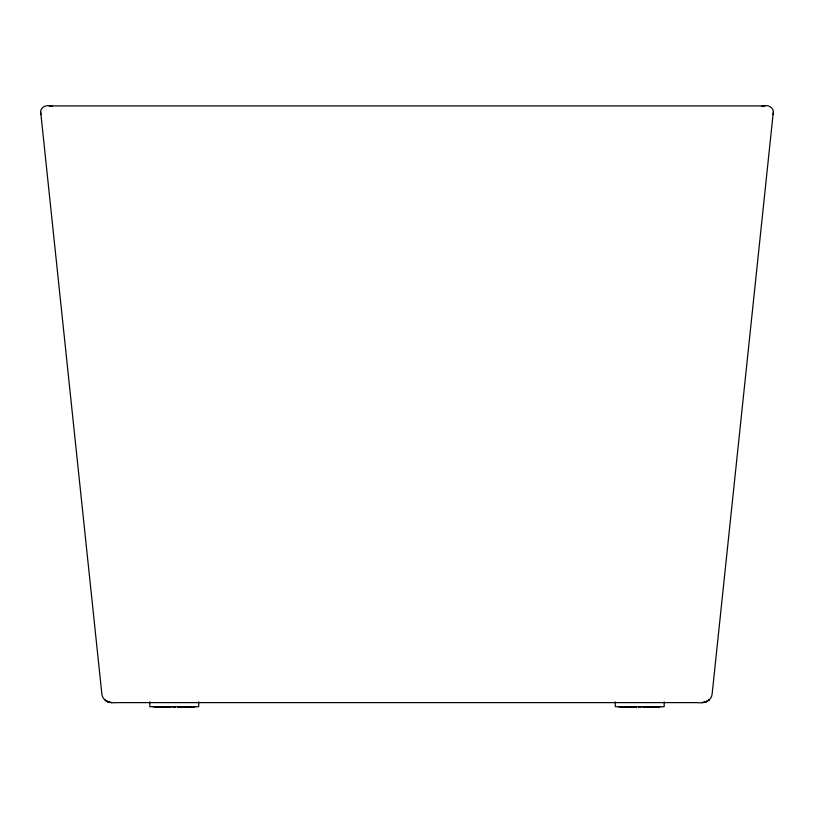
<?xml version="1.0" encoding="UTF-8"?>
<svg xmlns="http://www.w3.org/2000/svg" width="814" height="814" viewBox="0 0 814 814"><rect width="100%" height="100%" fill="white"/><g stroke="black" fill="none" stroke-linecap="round" stroke-linejoin="round"><path stroke-width="1.22" d="M52.33 106.288L50.071 106.034L51.262 106.156C45.635 104.05 38.848 108.181 40.954 114.601L101.842 693.854C102.615 701.434 110.612 703.52 116.972 702.614L697.028 702.614C703.388 703.52 711.375 701.434 712.158 693.854L773.046 114.601C775.152 108.181 768.365 104.05 762.738 106.156L763.929 106.034L761.67 106.288M773.046 114.601L773.3 112.108M765.038 105.912L48.962 105.912M150.325 706.766L152.676 706.766M152.961 706.766L153.653 706.766M154.06 706.766L154.802 706.766M155.352 706.766L156.135 706.766M156.807 706.766L168.03 706.766M168.274 706.766L169.912 706.766M170.462 706.766L171.846 706.766M172.68 706.766L173.789 706.766M174.766 706.766L175.885 706.766M176.719 706.766L178.103 706.766M178.642 706.766L180.291 706.766M180.535 706.766L190.13 706.766M190.924 706.766L191.748 706.766M192.419 706.766L193.203 706.766M193.752 706.766L194.495 706.766M194.912 706.766L195.594 706.766M195.879 706.766L198.229 706.766M615.771 706.766L618.121 706.766M618.406 706.766L619.088 706.766M619.505 706.766L620.248 706.766M620.797 706.766L621.581 706.766M622.252 706.766L623.076 706.766M623.87 706.766L633.465 706.766M633.719 706.766L635.358 706.766M635.897 706.766L637.281 706.766M638.115 706.766L639.234 706.766M640.211 706.766L641.33 706.766M642.154 706.766L643.548 706.766M644.088 706.766L645.726 706.766M645.97 706.766L657.193 706.766M657.865 706.766L658.648 706.766M659.198 706.766L659.94 706.766M660.347 706.766L661.039 706.766M661.324 706.766L663.675 706.766M168.417 707.254L171.062 707.254M645.594 707.254L642.938 707.254M154.477 707.254L159.371 707.254M159.636 707.254L167.837 707.254M173.056 707.254L175.498 707.254M177.503 707.254L180.27 707.254M180.718 707.254L194.078 707.254M619.922 707.254L633.282 707.254M633.73 707.254L636.507 707.254M638.502 707.254L640.944 707.254M646.163 707.254L654.364 707.254M654.629 707.254L659.523 707.254M40.7 112.108L40.954 114.601M664.163 701.902L664.163 706.572M615.272 701.902L615.272 706.572M198.728 701.902L198.728 706.572M149.837 701.902L149.837 706.572M708.953 700.111L704.985 702.268L708.953 700.111M705.952 701.953L702.431 702.614L705.921 701.973M111.559 702.614L108.079 701.973L105.047 700.111L109.015 702.268L108.079 701.973L111.569 702.614"/></g></svg>
